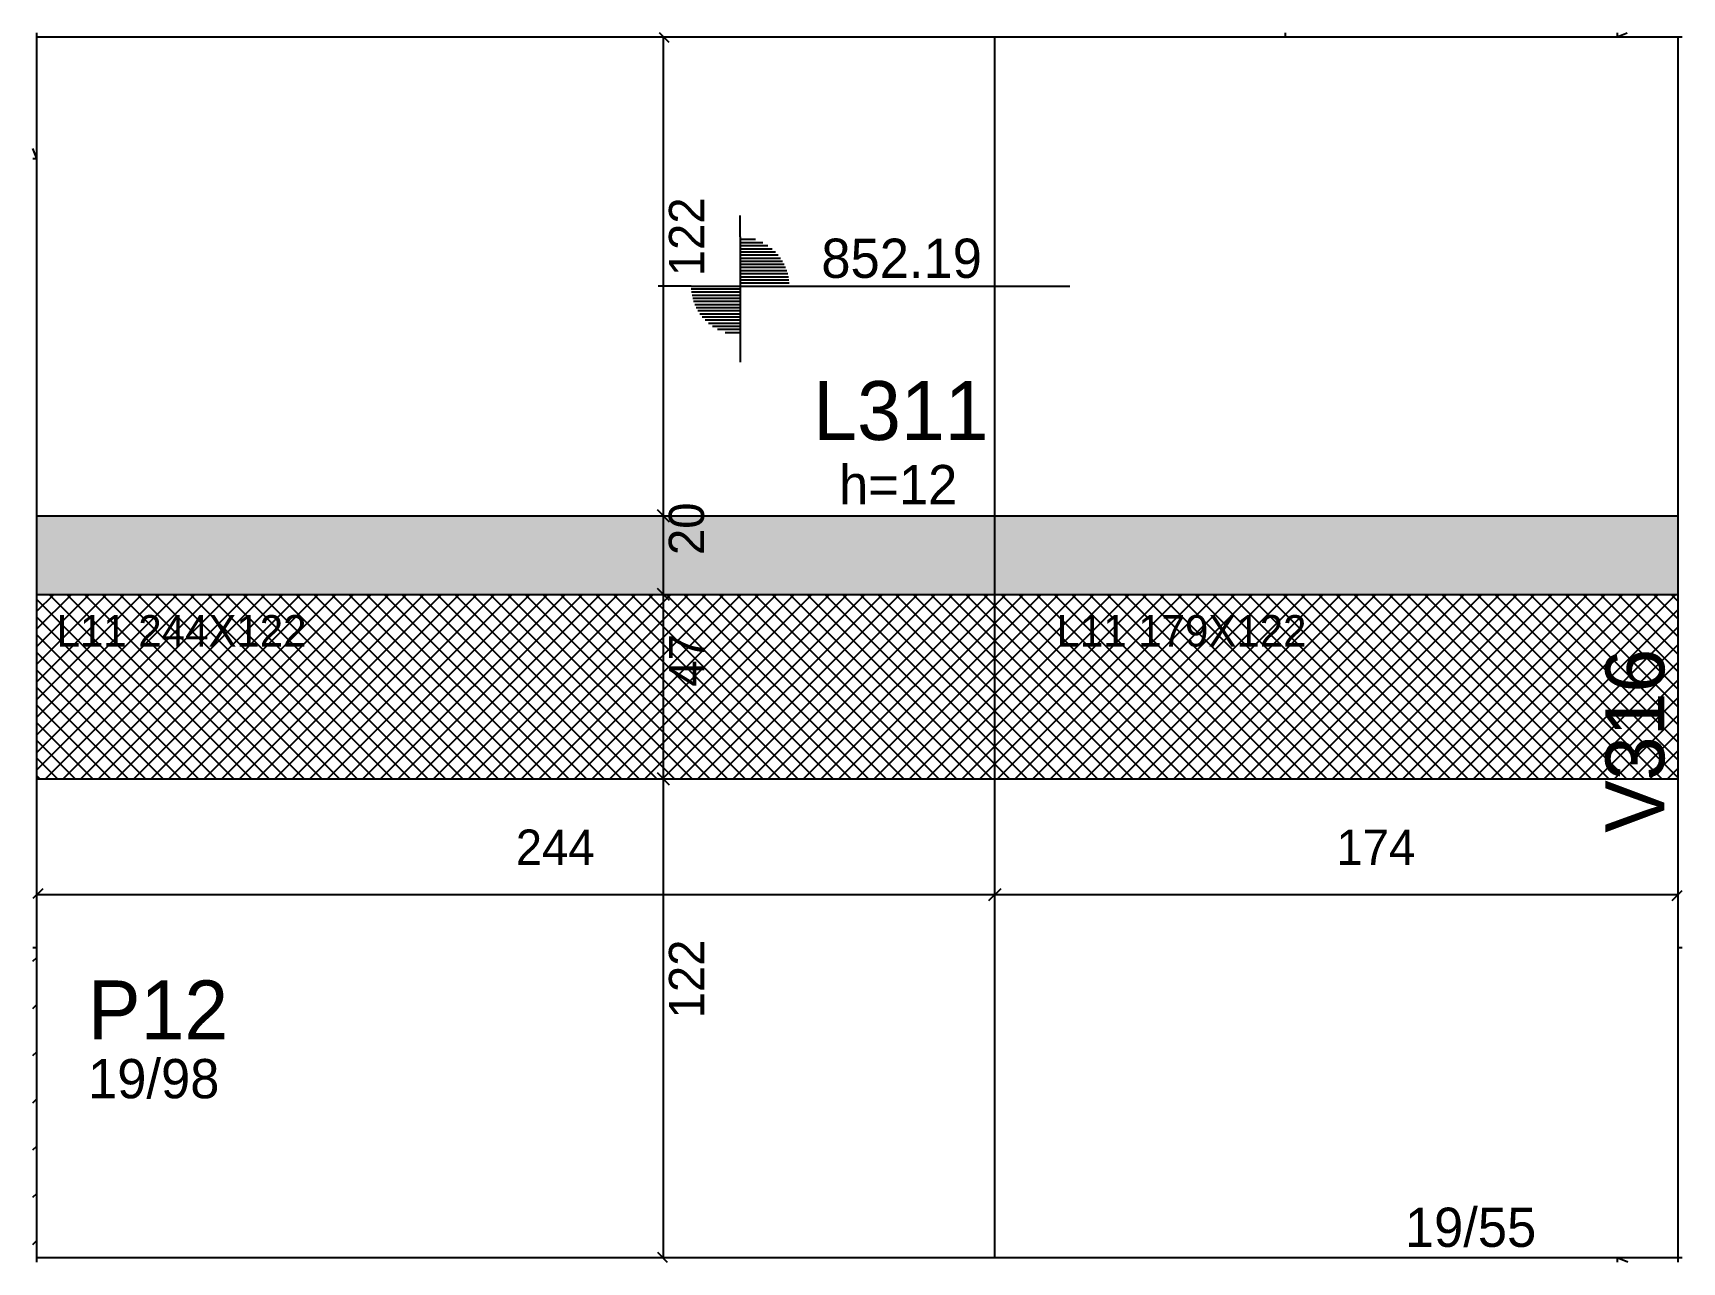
# Model space of a CAD drawing. Header units: metres. Extents: x 3603 to 4023, y 2280 to 2593.
import ezdxf

# ---------------------------------------------------------------- set-up
doc = ezdxf.new("R2010")
doc.units = ezdxf.units.M
for name, color, linetype in [('1', 7, 'Continuous'), ('3', 7, 'Continuous'), ('4', 7, 'Continuous'), ('7', 7, 'Continuous'), ('AUX00', 7, 'Continuous'), ('Hachura', 7, 'Continuous'), ('Painéis', 7, 'Continuous')]:
    doc.layers.add(name, color=color, linetype=linetype)

msp = doc.modelspace()

# ---------------------------------------------------------------- hatches: boundary and pattern name
at = {"layer": 'Hachura'}
h = msp.add_hatch(color=7, dxfattribs=at)
h.dxf.hatch_style = 1
h.paths.add_polyline_path([(3604.07, 2449.94), (4022.07, 2449.94), (4022.07, 2469.94), (3604.07, 2469.94), (3604.07, 2449.94)])
h = msp.add_hatch(dxfattribs=at)
h.set_pattern_fill('ANSI37')
h.paths.add_polyline_path([(4022.07, 2449.94), (3604.07, 2449.94), (3604.07, 2402.94), (4022.07, 2402.94), (4022.07, 2449.94)])

# ---------------------------------------------------------------- linework, layer by layer
at = {"layer": '1', "color": 1, "lineweight": 25}
for p, q in [((4006.57, 2591.94), (4009.1, 2592.9)), ((3604.07, 2560.94), (3603.1, 2563.48)), ((4009.3, 2279.9), (4006.57, 2280.94))]:
    msp.add_line(p, q, dxfattribs=at)
at = {"layer": '3', "color": 3, "lineweight": 25}
for p, q in [((3922.07, 2591.94), (3922.07, 2592.9)), ((3783.23, 2540.96), (3783.23, 2546.46)), ((3783.23, 2540.96), (3783.23, 2515.96)), ((3783.23, 2540.35), (3787.08, 2540.35)), ((3783.23, 2539.56), (3788.98, 2539.56)), ((3783.23, 2538.77), (3790.3, 2538.77)), ((3783.23, 2537.97), (3791.33, 2537.97)), ((3783.23, 2537.18), (3792.18, 2537.18)), ((3783.23, 2536.39), (3792.89, 2536.39)), ((3783.23, 2535.59), (3793.49, 2535.59)), ((3783.23, 2534.8), (3794, 2534.8)), ((3783.23, 2534.01), (3794.43, 2534.01)), ((3783.23, 2533.22), (3794.79, 2533.22)), ((3770.73, 2528.46), (3762.3, 2528.46)), ((3770.73, 2528.46), (3795.73, 2528.46)), ((3783.23, 2532.42), (3795.08, 2532.42)), ((3783.23, 2531.63), (3795.32, 2531.63)), ((3783.23, 2530.84), (3795.5, 2530.84)), ((3783.23, 2530.04), (3795.63, 2530.04)), ((3783.23, 2529.25), (3795.73, 2529.25)), ((3795.73, 2528.46), (3867.15, 2528.46)), ((3783.23, 2527.67), (3770.73, 2527.67)), ((3783.23, 2526.87), (3770.83, 2526.87)), ((3783.23, 2526.08), (3770.96, 2526.08)), ((3783.23, 2525.29), (3771.14, 2525.29)), ((3783.23, 2524.49), (3771.37, 2524.49)), ((3783.23, 2523.7), (3771.67, 2523.7)), ((3783.23, 2522.91), (3772.03, 2522.91)), ((3783.23, 2522.12), (3772.46, 2522.12)), ((3783.23, 2521.32), (3772.96, 2521.32)), ((3783.23, 2520.53), (3773.56, 2520.53)), ((3783.23, 2519.74), (3774.27, 2519.74)), ((3783.23, 2518.94), (3775.12, 2518.94)), ((3783.23, 2518.15), (3776.16, 2518.15)), ((3783.23, 2517.36), (3777.48, 2517.36)), ((3783.23, 2516.57), (3779.38, 2516.57)), ((3783.23, 2515.96), (3783.23, 2509.09)), ((3603.1, 2356.52), (3604.07, 2357.49)), ((3603.1, 2344.5), (3604.07, 2345.47)), ((3603.1, 2332.48), (3604.07, 2333.45)), ((3603.1, 2320.46), (3604.07, 2321.43)), ((3603.1, 2308.44), (3604.07, 2309.41)), ((3603.1, 2296.42), (3604.07, 2297.39)), ((3603.1, 2284.4), (3604.07, 2285.37))]:
    msp.add_line(p, q, dxfattribs=at)
for points in [[(3604.07, 2591.94), (4006.57, 2591.94)], [(3604.07, 2359.94), (3604.07, 2591.94)], [(4022.07, 2591.94), (4022.07, 2359.94)], [(4022.07, 2280.94), (3604.07, 2280.94)]]:
    msp.add_lwpolyline(points, dxfattribs=at)
at = {"layer": '7', "color": 7, "lineweight": 25}
for points in [[(3604.07, 2560.94), (3604.07, 2592.9)], [(4006.57, 2592.9), (4006.57, 2591.94)], [(4006.57, 2591.94), (4023.1, 2591.94)], [(3603.1, 2560.94), (3604.07, 2560.94)], [(3604.07, 2359.94), (3603.1, 2359.94)], [(3604.07, 2279.9), (3604.07, 2359.94)], [(4023.1, 2359.94), (4022.07, 2359.94)], [(4022.07, 2359.94), (4022.07, 2279.9)], [(4023.1, 2280.94), (4006.57, 2280.94)], [(4006.57, 2280.94), (4006.57, 2279.9)]]:
    msp.add_lwpolyline(points, dxfattribs=at)
at = {"layer": 'Painéis', "color": 0, "lineweight": 25}
for p, q in [((3765.12, 2590.44), (3762.66, 2592.9)), ((3762.12, 2471.44), (3765.12, 2468.44)), ((3765.12, 2468.44), (3762.12, 2471.44)), ((3762.12, 2451.44), (3765.12, 2448.44)), ((3765.12, 2448.44), (3762.12, 2451.44)), ((3762.12, 2404.44), (3765.12, 2401.44)), ((3765.12, 2401.44), (3762.12, 2404.44)), ((3605.57, 2374.98), (3603.1, 2372.51)), ((3846.57, 2371.98), (3849.57, 2374.98)), ((3849.57, 2374.98), (3846.57, 2371.98)), ((4020.57, 2371.98), (4023.1, 2374.51)), ((3762.12, 2282.44), (3764.66, 2279.9))]:
    msp.add_line(p, q, dxfattribs=at)
at = {"layer": 'Painéis', "color": 4, "lineweight": 25}
for p, q in [((3763.62, 2591.94), (3763.62, 2469.94)), ((3763.62, 2469.94), (3763.62, 2449.94)), ((3763.62, 2449.94), (3763.62, 2402.94)), ((3763.62, 2402.94), (3763.62, 2280.94)), ((3604.07, 2373.48), (3848.07, 2373.48)), ((3848.07, 2373.48), (4022.07, 2373.48))]:
    msp.add_line(p, q, dxfattribs=at)
at = {"layer": 'Painéis', "color": 200, "lineweight": 25}
for p, q in [((3848.07, 2280.94), (3848.07, 2591.94)), ((3604.07, 2469.94), (4022.07, 2469.94)), ((3604.07, 2449.94), (4022.07, 2449.94)), ((3604.07, 2402.94), (4022.07, 2402.94))]:
    msp.add_line(p, q, dxfattribs=at)

# ---------------------------------------------------------------- texts
at = {"layer": '3', "color": 3, "lineweight": 25}
for s, p in [('852.19', (3803.89, 2530.53)), ('h=12', (3808.4, 2472.89)), ('19/98', (3617.12, 2321.6)), ('19/55', (3952.51, 2283.75))]:
    msp.add_text(s, height=10, dxfattribs=at).set_placement(p)
at = {"layer": '4', "color": 4, "lineweight": 25}
for s, p in [('L311', (3801.84, 2489.24)), ('P12', (3617.12, 2336.6))]:
    msp.add_text(s, height=15, dxfattribs=at).set_placement(p)
msp.add_text('V316', height=15, rotation=90, dxfattribs=at).set_placement((4018.6, 2389.22))
at = {"layer": 'AUX00', "color": 7, "lineweight": 25}
for s, p in [('L11^J244X122', (3609.11, 2436.65)), ('L11^J179X122', (3863.79, 2436.65))]:
    msp.add_text(s, height=8, dxfattribs=at).set_placement(p)
at = {"layer": 'Painéis', "color": 240, "lineweight": 25}
for s, p in [('122', (3774.07, 2530.94)), ('20', (3774.03, 2459.94)), ('47', (3774.06, 2426.44)), ('122', (3774.07, 2341.94))]:
    msp.add_text(s, height=9, rotation=90, dxfattribs=at).set_placement(p)
for s, p in [('244', (3726.07, 2381.04)), ('174', (3935.07, 2381.04))]:
    msp.add_text(s, height=9, dxfattribs=at).set_placement(p)

doc.saveas('drawing.dxf')
